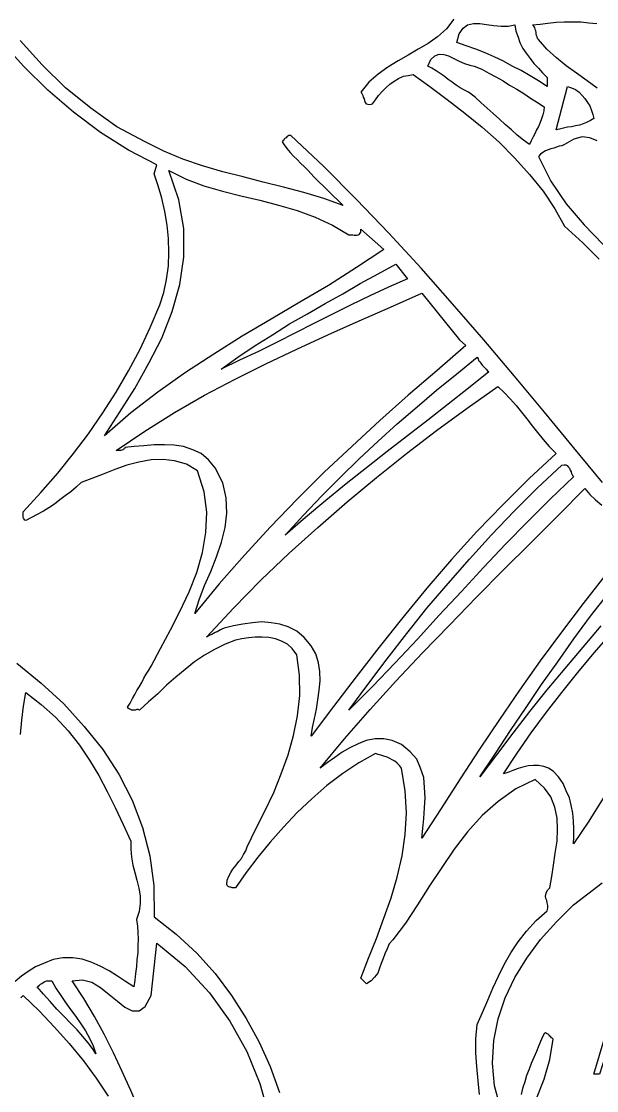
# Model space of a CAD drawing. Extents: x 0.04 to 9.09, y 0.04 to 7.21.
# Drawn here: x 4.042 to 5.341, y 1.469 to 3.883 of the extents above; entities that cross this region are included whole.
import ezdxf

# ---------------------------------------------------------------- set-up
doc = ezdxf.new("R2010")
doc.units = 0
doc.layers.add('1', color=7, linetype='Continuous')

msp = doc.modelspace()

# ---------------------------------------------------------------- linework, layer by layer
for points in [[(5.077, 1.46), (5.074, 1.491), (5.071, 1.523), (5.069, 1.554), (5.069, 1.586), (5.072, 1.618), (5.084, 1.645), (5.096, 1.673), (5.107, 1.7), (5.12, 1.727), (5.133, 1.754), (5.148, 1.78), (5.164, 1.805), (5.183, 1.829), (5.205, 1.853), (5.23, 1.875), (5.231, 1.881), (5.231, 1.887), (5.23, 1.893), (5.229, 1.898), (5.227, 1.903), (5.226, 1.908), (5.227, 1.912), (5.228, 1.917), (5.231, 1.922), (5.236, 1.927), (5.24, 1.952), (5.244, 1.978), (5.248, 2.005), (5.252, 2.032), (5.253, 2.059), (5.252, 2.084), (5.247, 2.109), (5.238, 2.132), (5.224, 2.152), (5.203, 2.171), (5.159, 2.15), (5.119, 2.122), (5.083, 2.09), (5.05, 2.053), (5.02, 2.014), (4.992, 1.973), (4.964, 1.931), (4.937, 1.888), (4.91, 1.847), (4.881, 1.809), (4.873, 1.8), (4.868, 1.789), (4.863, 1.778), (4.859, 1.767), (4.855, 1.756), (4.851, 1.745), (4.847, 1.734), (4.84, 1.725), (4.832, 1.717), (4.822, 1.71), (4.809, 1.723), (4.826, 1.768), (4.844, 1.812), (4.861, 1.858), (4.877, 1.904), (4.891, 1.951), (4.902, 1.999), (4.909, 2.047), (4.912, 2.096), (4.909, 2.146), (4.901, 2.197), (4.896, 2.203), (4.891, 2.208), (4.886, 2.213), (4.88, 2.216), (4.874, 2.219), (4.868, 2.222), (4.861, 2.224), (4.854, 2.226), (4.848, 2.228), (4.842, 2.23), (4.804, 2.209), (4.768, 2.185), (4.732, 2.158), (4.698, 2.128), (4.665, 2.097), (4.634, 2.064), (4.604, 2.03), (4.576, 1.996), (4.55, 1.961), (4.526, 1.927), (4.523, 1.927), (4.52, 1.927), (4.518, 1.927), (4.515, 1.928), (4.513, 1.928), (4.511, 1.929), (4.509, 1.93), (4.507, 1.932), (4.506, 1.934), (4.507, 1.944), (4.511, 1.953), (4.515, 1.961), (4.52, 1.969), (4.527, 1.978), (4.533, 1.986), (4.539, 1.993), (4.544, 2.002), (4.549, 2.01), (4.552, 2.019), (4.572, 2.06), (4.592, 2.1), (4.612, 2.142), (4.629, 2.184), (4.645, 2.227), (4.657, 2.271), (4.666, 2.315), (4.671, 2.361), (4.67, 2.407), (4.664, 2.453), (4.654, 2.467), (4.643, 2.477), (4.63, 2.484), (4.616, 2.489), (4.601, 2.492), (4.586, 2.493), (4.57, 2.493), (4.555, 2.491), (4.54, 2.489), (4.526, 2.486), (4.502, 2.477), (4.478, 2.465), (4.456, 2.452), (4.433, 2.437), (4.412, 2.42), (4.391, 2.402), (4.37, 2.384), (4.35, 2.365), (4.329, 2.347), (4.309, 2.328), (4.306, 2.329), (4.303, 2.329), (4.3, 2.328), (4.297, 2.328), (4.294, 2.328), (4.291, 2.328), (4.289, 2.329), (4.286, 2.33), (4.284, 2.332), (4.282, 2.335), (4.288, 2.344), (4.293, 2.354), (4.298, 2.363), (4.303, 2.372), (4.309, 2.381), (4.314, 2.39), (4.319, 2.4), (4.324, 2.409), (4.33, 2.418), (4.335, 2.427), (4.356, 2.467), (4.379, 2.509), (4.4, 2.551), (4.421, 2.595), (4.438, 2.639), (4.451, 2.684), (4.459, 2.729), (4.461, 2.775), (4.455, 2.821), (4.44, 2.868), (4.415, 2.883), (4.388, 2.891), (4.362, 2.894), (4.335, 2.893), (4.307, 2.888), (4.28, 2.881), (4.253, 2.871), (4.227, 2.861), (4.201, 2.851), (4.177, 2.842), (4.166, 2.831), (4.154, 2.821), (4.141, 2.812), (4.129, 2.803), (4.117, 2.793), (4.104, 2.785), (4.092, 2.777), (4.078, 2.77), (4.065, 2.763), (4.052, 2.756), (4.05, 2.757), (4.048, 2.759), (4.047, 2.761), (4.046, 2.763), (4.046, 2.765), (4.046, 2.768), (4.046, 2.77), (4.046, 2.773), (4.046, 2.776), (4.086, 2.819), (4.124, 2.863), (4.16, 2.907), (4.194, 2.952), (4.226, 2.999), (4.256, 3.046), (4.284, 3.094), (4.31, 3.143), (4.333, 3.192), (4.355, 3.243), (4.364, 3.271), (4.37, 3.3), (4.374, 3.331), (4.375, 3.361), (4.374, 3.393), (4.371, 3.423), (4.366, 3.454), (4.359, 3.484), (4.351, 3.512), (4.342, 3.539), (4.348, 3.559), (4.284, 3.592), (4.221, 3.632), (4.16, 3.678), (4.102, 3.728), (4.047, 3.782), (3.995, 3.84)], [(5.343, 3.613), (5.326, 3.62), (5.309, 3.622), (5.29, 3.617), (5.269, 3.605), (5.263, 3.602), (5.257, 3.601), (5.251, 3.599), (5.245, 3.597), (5.238, 3.595), (5.232, 3.593), (5.226, 3.591), (5.22, 3.587), (5.215, 3.583), (5.21, 3.578), (5.238, 3.522), (5.273, 3.471), (5.313, 3.424), (5.356, 3.379)], [(4.032, 2.434), (4.087, 2.389), (4.138, 2.342), (4.184, 2.291), (4.226, 2.239), (4.262, 2.183), (4.292, 2.125), (4.316, 2.063), (4.332, 1.999), (4.341, 1.932), (4.342, 1.861), (4.392, 1.822), (4.438, 1.779), (4.48, 1.733), (4.517, 1.684), (4.55, 1.632), (4.579, 1.578), (4.604, 1.523), (4.625, 1.465)], [(5.848, 2.23), (5.832, 2.141), (5.796, 2.062), (5.745, 1.99), (5.682, 1.925), (5.614, 1.861), (5.544, 1.799), (5.478, 1.734), (5.421, 1.666), (5.375, 1.59), (5.348, 1.506), (5.335, 1.506), (5.361, 1.592), (5.403, 1.669), (5.458, 1.739), (5.521, 1.804), (5.587, 1.867), (5.655, 1.93), (5.717, 1.995), (5.77, 2.065), (5.811, 2.143), (5.835, 2.23), (5.848, 2.23)]]:
    msp.add_lwpolyline(points)
at = {"layer": '1'}
for points in [[(5.019, 3.888), (5.002, 3.866), (4.982, 3.848), (4.961, 3.833), (4.938, 3.82), (4.916, 3.807), (4.893, 3.794), (4.87, 3.78), (4.848, 3.764), (4.827, 3.746), (4.809, 3.723), (4.811, 3.72), (4.813, 3.716), (4.814, 3.712), (4.816, 3.708), (4.817, 3.704), (4.819, 3.7), (4.821, 3.697), (4.825, 3.696), (4.829, 3.695), (4.835, 3.697), (4.842, 3.706), (4.849, 3.716), (4.857, 3.725), (4.865, 3.733), (4.874, 3.741), (4.884, 3.748), (4.894, 3.754), (4.905, 3.759), (4.916, 3.761), (4.927, 3.763), (4.965, 3.736), (5.004, 3.707), (5.044, 3.676), (5.083, 3.644), (5.121, 3.61), (5.157, 3.574), (5.19, 3.537), (5.221, 3.5), (5.247, 3.46), (5.269, 3.421), (5.31, 3.383), (5.347, 3.346)], [(5.157, 3.875), (5.159, 3.861), (5.164, 3.847), (5.168, 3.835), (5.175, 3.822), (5.182, 3.811), (5.191, 3.799), (5.2, 3.788), (5.21, 3.777), (5.219, 3.767), (5.23, 3.756), (5.23, 3.736), (5.21, 3.749), (5.191, 3.76), (5.171, 3.772), (5.151, 3.782), (5.131, 3.793), (5.11, 3.803), (5.09, 3.812), (5.069, 3.82), (5.047, 3.828), (5.026, 3.835), (5.031, 3.855), (5.04, 3.868), (5.05, 3.875), (5.063, 3.878), (5.078, 3.878), (5.093, 3.876), (5.109, 3.874), (5.126, 3.872), (5.142, 3.872), (5.157, 3.875)], [(5.343, 3.732), (5.32, 3.749), (5.296, 3.766), (5.273, 3.783), (5.251, 3.801), (5.229, 3.82), (5.21, 3.842), (5.208, 3.844), (5.207, 3.848), (5.206, 3.851), (5.205, 3.855), (5.205, 3.858), (5.204, 3.862), (5.203, 3.865), (5.202, 3.869), (5.2, 3.872), (5.197, 3.875), (5.214, 3.877), (5.231, 3.879), (5.25, 3.881), (5.268, 3.882), (5.287, 3.882), (5.306, 3.882), (5.324, 3.88), (5.342, 3.878)], [(5.355, 2.842), (5.29, 2.92), (5.224, 3.001), (5.156, 3.082), (5.087, 3.164), (5.016, 3.245), (4.945, 3.326), (4.872, 3.405), (4.799, 3.481), (4.725, 3.555), (4.651, 3.625), (4.648, 3.625), (4.646, 3.625), (4.644, 3.624), (4.642, 3.622), (4.64, 3.62), (4.638, 3.619), (4.636, 3.617), (4.635, 3.615), (4.633, 3.613), (4.631, 3.611), (4.636, 3.604), (4.642, 3.596), (4.649, 3.587), (4.657, 3.579), (4.665, 3.571), (4.673, 3.562), (4.681, 3.555), (4.689, 3.547), (4.697, 3.539), (4.703, 3.532), (4.769, 3.467), (4.725, 3.483), (4.68, 3.497), (4.634, 3.509), (4.588, 3.52), (4.543, 3.532), (4.497, 3.543), (4.451, 3.557), (4.407, 3.572), (4.364, 3.59), (4.322, 3.611), (4.258, 3.645), (4.199, 3.687), (4.142, 3.733), (4.089, 3.785), (4.039, 3.84)], [(5.223, 3.69), (5.222, 3.681), (5.22, 3.672), (5.217, 3.663), (5.214, 3.655), (5.21, 3.646), (5.206, 3.638), (5.202, 3.629), (5.198, 3.622), (5.194, 3.613), (5.19, 3.605), (5.176, 3.615), (5.162, 3.626), (5.149, 3.638), (5.135, 3.65), (5.122, 3.662), (5.108, 3.675), (5.094, 3.687), (5.081, 3.699), (5.067, 3.712), (5.052, 3.723), (5.043, 3.728), (5.033, 3.733), (5.024, 3.739), (5.015, 3.746), (5.006, 3.752), (4.997, 3.759), (4.988, 3.765), (4.979, 3.771), (4.969, 3.777), (4.96, 3.782), (4.967, 3.797), (4.976, 3.805), (4.986, 3.809), (4.996, 3.808), (5.007, 3.805), (5.019, 3.799), (5.031, 3.793), (5.043, 3.788), (5.055, 3.784), (5.065, 3.782), (5.082, 3.775), (5.098, 3.766), (5.114, 3.758), (5.13, 3.749), (5.145, 3.739), (5.161, 3.73), (5.177, 3.72), (5.192, 3.71), (5.208, 3.7), (5.223, 3.69)], [(5.335, 3.664), (5.328, 3.659), (5.319, 3.655), (5.311, 3.652), (5.303, 3.649), (5.294, 3.647), (5.285, 3.645), (5.276, 3.644), (5.267, 3.642), (5.258, 3.64), (5.25, 3.638), (5.276, 3.736), (5.285, 3.733), (5.294, 3.729), (5.302, 3.723), (5.309, 3.716), (5.315, 3.709), (5.321, 3.7), (5.326, 3.692), (5.33, 3.682), (5.333, 3.673), (5.335, 3.664)], [(4.782, 3.401), (4.785, 3.401), (4.788, 3.401), (4.791, 3.401), (4.794, 3.4), (4.797, 3.4), (4.8, 3.4), (4.803, 3.401), (4.805, 3.402), (4.807, 3.405), (4.809, 3.407), (4.809, 3.414), (4.861, 3.368), (4.799, 3.327), (4.736, 3.287), (4.671, 3.249), (4.606, 3.211), (4.541, 3.172), (4.477, 3.132), (4.413, 3.09), (4.35, 3.046), (4.289, 2.999), (4.23, 2.947), (4.264, 3), (4.298, 3.054), (4.33, 3.111), (4.359, 3.168), (4.383, 3.228), (4.4, 3.289), (4.409, 3.351), (4.409, 3.415), (4.398, 3.48), (4.375, 3.546), (4.414, 3.527), (4.454, 3.512), (4.496, 3.5), (4.538, 3.489), (4.581, 3.479), (4.623, 3.468), (4.665, 3.456), (4.706, 3.441), (4.745, 3.423), (4.782, 3.401)], [(4.914, 3.302), (4.871, 3.283), (4.829, 3.263), (4.787, 3.243), (4.745, 3.222), (4.703, 3.201), (4.661, 3.18), (4.62, 3.159), (4.578, 3.138), (4.535, 3.118), (4.493, 3.098), (4.531, 3.125), (4.57, 3.151), (4.609, 3.175), (4.648, 3.2), (4.688, 3.223), (4.728, 3.246), (4.768, 3.268), (4.807, 3.291), (4.848, 3.313), (4.888, 3.335), (4.914, 3.302)], [(5.032, 3.164), (5.046, 3.151), (4.981, 3.095), (4.916, 3.039), (4.852, 2.982), (4.789, 2.924), (4.726, 2.865), (4.665, 2.804), (4.605, 2.742), (4.546, 2.678), (4.489, 2.613), (4.434, 2.546), (4.444, 2.577), (4.456, 2.609), (4.47, 2.641), (4.483, 2.674), (4.494, 2.707), (4.502, 2.74), (4.506, 2.773), (4.505, 2.807), (4.497, 2.841), (4.48, 2.875), (4.465, 2.893), (4.448, 2.907), (4.429, 2.916), (4.408, 2.923), (4.387, 2.926), (4.365, 2.927), (4.342, 2.927), (4.319, 2.925), (4.297, 2.923), (4.276, 2.921), (4.275, 2.918), (4.273, 2.917), (4.271, 2.916), (4.269, 2.915), (4.267, 2.914), (4.264, 2.914), (4.262, 2.914), (4.259, 2.914), (4.256, 2.914), (4.321, 2.958), (4.388, 3), (4.456, 3.039), (4.525, 3.075), (4.594, 3.11), (4.664, 3.143), (4.734, 3.175), (4.805, 3.207), (4.876, 3.238), (4.947, 3.269), (5.032, 3.164)], [(5.098, 3.092), (5.052, 3.055), (5.006, 3.019), (4.96, 2.983), (4.914, 2.947), (4.868, 2.912), (4.822, 2.875), (4.776, 2.839), (4.73, 2.801), (4.684, 2.763), (4.638, 2.723), (4.679, 2.768), (4.721, 2.812), (4.763, 2.854), (4.805, 2.895), (4.848, 2.935), (4.891, 2.974), (4.936, 3.013), (4.98, 3.05), (5.026, 3.087), (5.072, 3.125), (5.074, 3.121), (5.075, 3.117), (5.078, 3.114), (5.08, 3.111), (5.083, 3.107), (5.086, 3.104), (5.089, 3.101), (5.092, 3.098), (5.095, 3.094), (5.098, 3.092)], [(5.25, 2.907), (5.189, 2.851), (5.13, 2.792), (5.071, 2.731), (5.014, 2.668), (4.958, 2.603), (4.904, 2.537), (4.85, 2.47), (4.798, 2.403), (4.747, 2.336), (4.697, 2.269), (4.7, 2.289), (4.704, 2.309), (4.709, 2.33), (4.712, 2.351), (4.715, 2.373), (4.717, 2.394), (4.716, 2.415), (4.713, 2.435), (4.707, 2.455), (4.697, 2.473), (4.681, 2.492), (4.664, 2.506), (4.645, 2.516), (4.626, 2.522), (4.606, 2.525), (4.585, 2.527), (4.564, 2.525), (4.542, 2.522), (4.521, 2.518), (4.5, 2.513), (4.495, 2.511), (4.492, 2.509), (4.488, 2.507), (4.484, 2.505), (4.48, 2.503), (4.476, 2.501), (4.472, 2.499), (4.468, 2.497), (4.464, 2.495), (4.46, 2.493), (4.521, 2.558), (4.583, 2.621), (4.647, 2.682), (4.712, 2.74), (4.778, 2.798), (4.844, 2.853), (4.912, 2.907), (4.98, 2.959), (5.049, 3.01), (5.118, 3.059), (5.133, 3.045), (5.147, 3.03), (5.16, 3.016), (5.172, 3.001), (5.184, 2.986), (5.196, 2.97), (5.208, 2.955), (5.221, 2.939), (5.234, 2.923), (5.25, 2.907)], [(5.289, 2.855), (5.237, 2.805), (5.186, 2.754), (5.136, 2.703), (5.086, 2.65), (5.036, 2.596), (4.986, 2.542), (4.937, 2.488), (4.886, 2.434), (4.835, 2.381), (4.782, 2.328), (4.825, 2.386), (4.868, 2.444), (4.913, 2.501), (4.958, 2.558), (5.006, 2.614), (5.054, 2.669), (5.104, 2.724), (5.155, 2.777), (5.208, 2.83), (5.263, 2.881), (5.268, 2.882), (5.272, 2.882), (5.275, 2.88), (5.277, 2.877), (5.28, 2.874), (5.282, 2.87), (5.284, 2.866), (5.285, 2.862), (5.287, 2.858), (5.289, 2.855)], [(5.362, 2.634), (5.311, 2.569), (5.262, 2.504), (5.214, 2.439), (5.167, 2.373), (5.122, 2.307), (5.077, 2.24), (5.033, 2.173), (4.99, 2.106), (4.947, 2.039), (4.949, 2.061), (4.951, 2.083), (4.953, 2.107), (4.954, 2.13), (4.953, 2.153), (4.951, 2.176), (4.944, 2.197), (4.935, 2.217), (4.92, 2.234), (4.901, 2.25), (4.88, 2.259), (4.861, 2.263), (4.841, 2.263), (4.821, 2.259), (4.803, 2.252), (4.784, 2.243), (4.767, 2.233), (4.75, 2.221), (4.733, 2.209), (4.717, 2.197), (4.772, 2.263), (4.83, 2.329), (4.888, 2.393), (4.948, 2.457), (5.009, 2.52), (5.07, 2.583), (5.131, 2.645), (5.193, 2.706), (5.254, 2.767), (5.315, 2.828), (5.326, 2.815), (5.339, 2.803), (5.353, 2.791)], [(5.351, 2.518), (5.31, 2.47), (5.27, 2.422), (5.229, 2.374), (5.19, 2.325), (5.152, 2.276), (5.115, 2.227), (5.078, 2.177), (5.113, 2.23), (5.147, 2.282), (5.182, 2.334), (5.217, 2.386), (5.254, 2.437), (5.29, 2.489), (5.328, 2.54), (5.367, 2.59)], [(5.356, 2.129), (5.324, 2.077), (5.289, 2.026), (5.29, 2.043), (5.29, 2.06), (5.289, 2.077), (5.288, 2.095), (5.284, 2.113), (5.28, 2.13), (5.273, 2.146), (5.266, 2.162), (5.255, 2.177), (5.243, 2.19), (5.233, 2.197), (5.222, 2.201), (5.21, 2.203), (5.199, 2.203), (5.187, 2.202), (5.175, 2.199), (5.164, 2.196), (5.152, 2.192), (5.141, 2.187), (5.131, 2.184), (5.162, 2.231), (5.194, 2.277), (5.228, 2.323), (5.263, 2.368), (5.299, 2.413), (5.336, 2.457), (5.374, 2.501)], [(4.04, 2.273), (4.043, 2.305), (4.047, 2.337), (4.052, 2.368), (4.087, 2.341), (4.119, 2.312), (4.148, 2.281), (4.173, 2.249), (4.196, 2.215), (4.217, 2.18), (4.236, 2.144), (4.254, 2.108), (4.272, 2.07), (4.289, 2.032)], [(4.289, 2.032), (4.289, 2.014), (4.291, 1.996), (4.294, 1.978), (4.298, 1.961), (4.303, 1.944), (4.307, 1.926), (4.31, 1.909), (4.31, 1.891), (4.308, 1.873), (4.302, 1.855), (4.304, 1.84), (4.305, 1.826), (4.306, 1.811), (4.305, 1.796), (4.305, 1.78), (4.303, 1.764), (4.302, 1.749), (4.3, 1.733), (4.298, 1.718), (4.296, 1.703), (4.277, 1.715), (4.259, 1.727), (4.24, 1.739), (4.22, 1.75), (4.2, 1.759), (4.179, 1.766), (4.158, 1.769), (4.136, 1.769), (4.114, 1.765), (4.092, 1.756), (4.074, 1.748), (4.057, 1.738), (4.042, 1.727), (4.028, 1.715)], [(5.125, 1.427), (5.111, 1.48), (5.106, 1.531), (5.109, 1.582), (5.119, 1.631), (5.135, 1.678), (5.157, 1.724), (5.184, 1.768), (5.215, 1.81), (5.251, 1.85), (5.289, 1.888), (5.354, 1.938)], [(4.307, 1.427), (4.289, 1.469), (4.27, 1.512), (4.25, 1.554), (4.229, 1.596), (4.207, 1.636), (4.183, 1.677), (4.157, 1.717), (4.18, 1.719), (4.201, 1.714), (4.221, 1.702), (4.24, 1.686), (4.259, 1.671), (4.276, 1.657), (4.292, 1.649), (4.308, 1.649), (4.322, 1.659), (4.335, 1.684), (4.348, 1.802), (4.412, 1.749), (4.467, 1.69), (4.513, 1.626), (4.551, 1.557), (4.581, 1.485), (4.602, 1.41)], [(4.111, 1.717), (4.12, 1.7), (4.131, 1.684), (4.142, 1.668), (4.153, 1.652), (4.165, 1.636), (4.176, 1.62), (4.187, 1.604), (4.196, 1.587), (4.204, 1.57), (4.21, 1.552), (4.203, 1.564), (4.193, 1.577), (4.181, 1.591), (4.168, 1.606), (4.153, 1.621), (4.138, 1.637), (4.122, 1.653), (4.107, 1.67), (4.092, 1.687), (4.078, 1.703), (4.08, 1.705), (4.083, 1.707), (4.085, 1.709), (4.088, 1.711), (4.091, 1.713), (4.095, 1.715), (4.099, 1.717), (4.103, 1.717), (4.107, 1.717), (4.111, 1.717)], [(4.041, 1.678), (4.046, 1.684), (4.082, 1.649), (4.117, 1.612), (4.15, 1.575), (4.182, 1.536), (4.211, 1.497), (4.238, 1.456)], [(5.206, 1.451), (5.223, 1.495), (5.236, 1.539), (5.243, 1.585), (5.241, 1.587), (5.239, 1.588), (5.238, 1.59), (5.236, 1.592), (5.234, 1.594), (5.232, 1.596), (5.23, 1.597), (5.228, 1.598), (5.226, 1.599), (5.223, 1.598), (5.217, 1.585), (5.211, 1.571), (5.206, 1.557), (5.2, 1.544), (5.194, 1.53), (5.189, 1.517), (5.183, 1.503), (5.179, 1.489), (5.174, 1.474), (5.171, 1.46)]]:
    msp.add_lwpolyline(points, dxfattribs=at)

doc.saveas('drawing.dxf')
